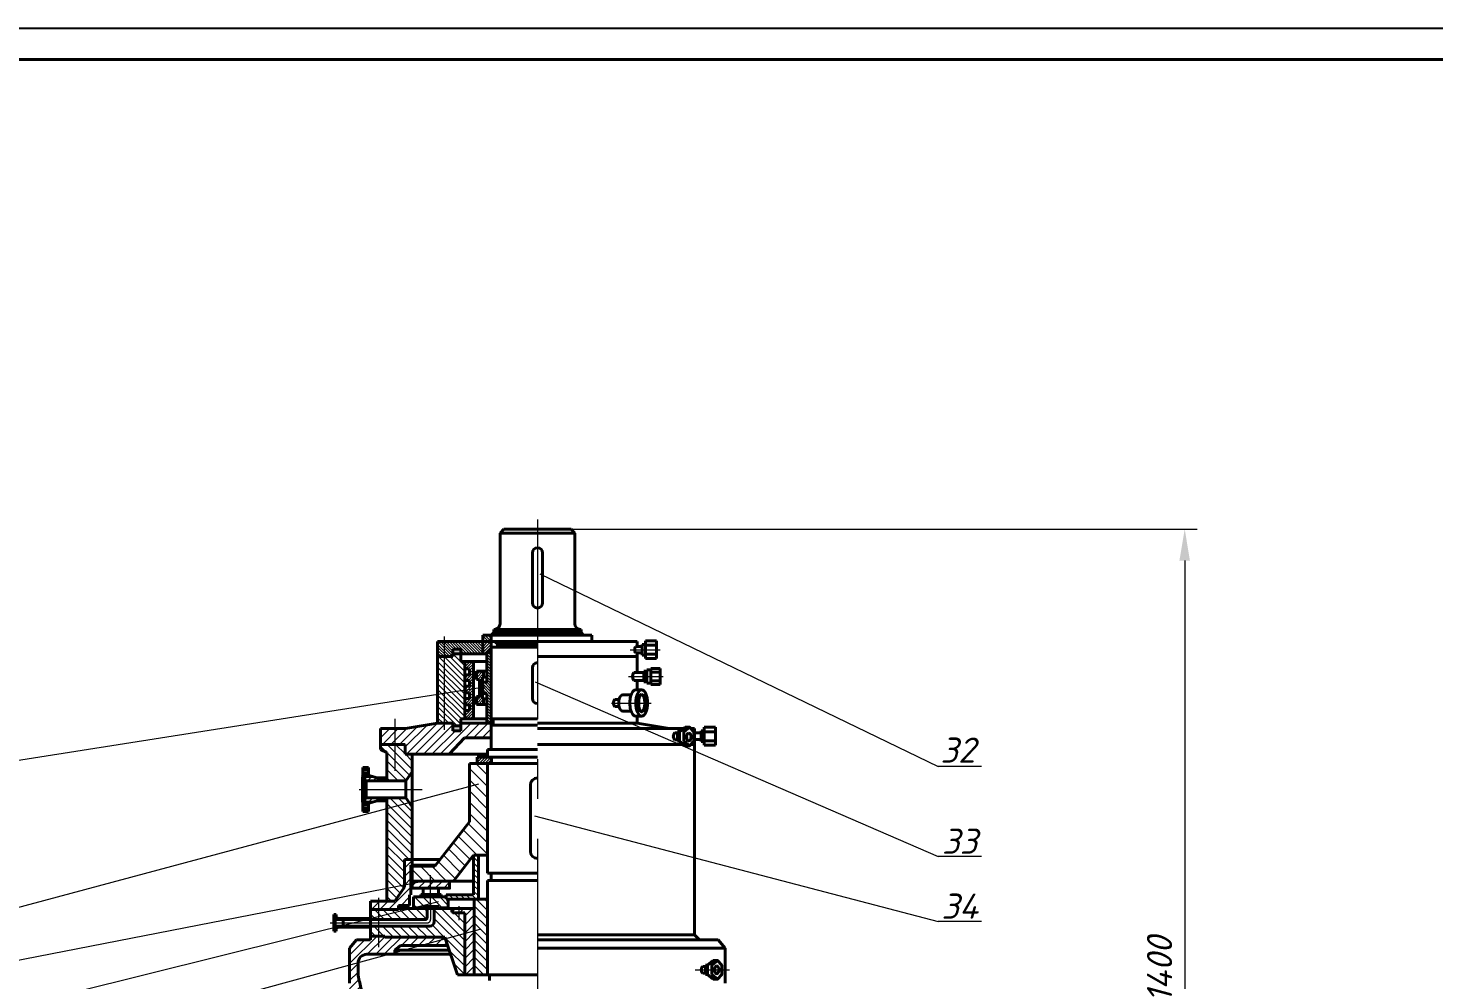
# Model space of a CAD drawing. Header units: millimetres. Extents: x 2879 to 23223, y -3142 to 6314.
# Drawn here: x 22661 to 22884.4, y -2452.8 to -2301.4 of the extents above; entities that cross this region are included whole.
import ezdxf

# ---------------------------------------------------------------- set-up
doc = ezdxf.new("R2010")
doc.units = ezdxf.units.MM
doc.linetypes.add('осевая', pattern=[50.8, 31.75, -6.35, 6.35, -6.35])
doc.layers.get('0').update_dxf_attribs({"lineweight": 40})
for name, color, linetype, lineweight in [('Оси', 7, 'осевая', 20), ('Размеры', 7, 'Continuous', 20), ('Тонкая', 7, 'Continuous', 25), ('штриховка', 7, 'Continuous', 20)]:
    doc.layers.add(name, color=color, linetype=linetype, lineweight=lineweight)
doc.styles.add('ADRF1', font='isocpeur.ttf', dxfattribs={"oblique": 15})
doc.styles.add('Размеры', font='isocpeur.ttf', dxfattribs={"oblique": 15})
doc.dimstyles.new('гост', dxfattribs={"dimtxt": 4, "dimasz": 5, "dimexe": 2, "dimexo": 0, "dimgap": 2, "dimtad": 1, "dimtoh": 1, "dimdec": 1, "dimlfac": 10, "dimtxsty": 'ADRF1', "dimcen": 2.5, "dimadec": 0, "dimazin": 0, "dimtfac": 1, "dimtdec": 1, "dimtmove": 0, "dimatfit": 3, "dimfxl": 1, "dimlwd": 20, "dimlwe": 20, "dimarcsym": 0})
pattern_1 = [(45, (22222.6435, -2965.1923), (-0.6735192, 0.6735192), [])]
pattern_2 = [(135, (22222.6435, -2965.1923), (-0.6735192, -0.6735192), [])]
pattern_3 = [(45, (22325.3025, -2955.0194), (-0.2245064, 0.2245064), [])]
pattern_4 = [(46, (22325.3025, -2955.0194), (-0.22839039, 0.22055403), [])]
pattern_5 = [(135, (22325.3025, -2955.0194), (-0.2245064, -0.2245064), [])]
pattern_6 = [(135, (22325.3025, -2965.1923), (-0.4490128, -0.4490128), [])]
pattern_7 = [(45, (22325.3025, -2965.1923), (-0.6735192, 0.6735192), [])]
pattern_8 = [(135, (22325.3025, -2965.1923), (-0.6735192, -0.6735192), [])]

# ---------------------------------------------------------------- blocks, each defined once
blk = doc.blocks.new('*D23')
at = {"layer": 'Defpoints', "color": 0, "transparency": 16777216}
for p in [(22741.95, -2381.07), (22801.87, -2521.12), (22844.83, -2521.12)]:
    blk.add_point(p, dxfattribs=at)
at = {"layer": 'Размеры', "color": 0, "linetype": 'Continuous', "lineweight": 20, "transparency": 16777216}
for p, q in [((22741.95, -2381.07), (22846.83, -2381.07)), ((22844.83, -2386.07), (22844.83, -2516.12)), ((22801.87, -2521.12), (22846.83, -2521.12))]:
    blk.add_line(p, q, dxfattribs=at)
at = {"layer": 'Размеры', "color": 0, "transparency": 16777216}
for points in [[(22843.99, -2386.07), (22845.66, -2386.07), (22844.83, -2381.07)], [(22843.99, -2516.12), (22845.66, -2516.12), (22844.83, -2521.12)]]:
    blk.add_solid(points, dxfattribs=at)
at = {"layer": 'Размеры', "color": 0, "transparency": 16777216, "insert": (22840.83, -2451.1), "char_height": 4, "attachment_point": 5, "rotation": 90, "style": 'ADRF1'}
blk.add_mtext('1400', dxfattribs=at)

msp = doc.modelspace()

# ---------------------------------------------------------------- hatches: boundary and pattern name
h = msp.add_hatch(color=256)
h.dxf.hatch_style = 1
h.paths.add_polyline_path([(22729.772, -2400.917), (22729.772, -2400.165), (22728.505, -2400.165), (22728.505, -2400.917)])
h.paths.add_polyline_path([(22728.505, -2412.375), (22728.505, -2413.127), (22729.772, -2413.127), (22729.772, -2412.375)])
at = {"layer": 'штриховка'}
h = msp.add_hatch(dxfattribs=at)
h.set_pattern_fill('ANSI31', color=256, scale=0.1, angle=90)
h.set_pattern_definition(pattern_5)
h.paths.add_polyline_path([(22728.505, -2401.346), (22728.505, -2400.165), (22729.772, -2400.165), (22729.772, -2400.917), (22733.274, -2400.917), (22733.274, -2398.965), (22726.087, -2398.965), (22726.087, -2401.346)])
h = msp.add_hatch(dxfattribs=at)
h.set_pattern_fill('ANSI31', color=256, scale=0.1, angle=90)
h.set_pattern_definition(pattern_5)
h.paths.add_polyline_path([(22734.602, -2397.939), (22733.274, -2397.939), (22733.274, -2398.965), (22734.602, -2398.965)])
h = msp.add_hatch(dxfattribs=at)
h.set_pattern_fill('ANSI31', color=256, scale=0.1)
h.set_pattern_definition(pattern_3)
h.paths.add_polyline_path([(22734.602, -2398.965), (22733.274, -2398.965), (22733.274, -2400.917), (22733.924, -2400.917), (22733.924, -2400.691), (22734.602, -2400.159), (22734.602, -2399.863)])
h = msp.add_hatch(dxfattribs=at)
h.set_pattern_fill('ANSI31', color=256, scale=0.2, angle=90)
h.set_pattern_definition([(135, (22325.3025, -2955.0194), (-0.4490128, -0.4490128), [])])
h.paths.add_polyline_path([(22726.087, -2411.946), (22728.505, -2411.946), (22728.505, -2412.375), (22729.772, -2412.375), (22729.772, -2411.946), (22729.772, -2411.263), (22730.387, -2411.263), (22730.387, -2402.099), (22729.772, -2402.099), (22729.772, -2401.346), (22729.772, -2400.917), (22728.505, -2400.917), (22728.505, -2401.346), (22726.087, -2401.346)])
h = msp.add_hatch(dxfattribs=at)
h.set_pattern_fill('ANSI31', color=256, scale=0.1, angle=90)
h.set_pattern_definition(pattern_5)
h.paths.add_polyline_path([(22734.602, -2400.691), (22733.924, -2400.691), (22733.924, -2405.427), (22733.195, -2405.427), (22733.195, -2406.318), (22733.195, -2407.21), (22733.924, -2407.21), (22733.924, -2411.946), (22734.602, -2411.946), (22734.6, -2411.263), (22734.602, -2411.263)])
h = msp.add_hatch(dxfattribs=at)
h.set_pattern_fill('ANSI31', color=256, scale=0.1, angle=1)
h.set_pattern_definition(pattern_4)
h.paths.add_polyline_path([(22731.147, -2403.313), (22731.147, -2404.238), (22730.387, -2404.238), (22730.387, -2405.137), (22731.147, -2405.137), (22731.147, -2406.061), (22730.387, -2406.061), (22730.387, -2407.082), (22731.147, -2407.082), (22731.147, -2408.006), (22730.387, -2408.006), (22730.387, -2408.991), (22731.147, -2408.991), (22731.147, -2409.915), (22730.387, -2409.915), (22730.387, -2411.263), (22731.771, -2411.263), (22731.771, -2402.099), (22730.387, -2402.099), (22730.387, -2403.313)])
h = msp.add_hatch(dxfattribs=at)
h.set_pattern_fill('ANSI31', color=256, scale=0.1, angle=1)
h.set_pattern_definition(pattern_4)
h.paths.add_polyline_path([(22733.195, -2404.604), (22733.381, -2404.604), (22733.381, -2403.682), (22732.243, -2403.682), (22732.243, -2404.968), (22732.725, -2404.968), (22732.725, -2406.318), (22732.725, -2407.669), (22732.243, -2407.669), (22732.243, -2408.955), (22733.381, -2408.955), (22733.381, -2408.033), (22733.195, -2408.033), (22733.195, -2407.21), (22733.195, -2406.318)])
h = msp.add_hatch(dxfattribs=at)
h.set_pattern_fill('ANSI31', color=256, scale=0.3)
h.set_pattern_definition(pattern_1)
h.paths.add_polyline_path([(22730.355, -2414.27), (22734.602, -2414.27), (22734.602, -2411.946), (22729.772, -2411.946), (22729.772, -2413.127), (22728.505, -2413.127), (22728.505, -2411.946), (22726.087, -2411.946), (22720.982, -2412.796), (22719.353, -2412.796), (22719.353, -2415.296), (22720.931, -2415.296), (22720.931, -2415.972), (22720.931, -2416.871), (22727.918, -2416.871)])
h.paths.add_polyline_path([(22719.353, -2412.796), (22718.921, -2412.796), (22716.987, -2413.656), (22716.987, -2415.296), (22718.801, -2415.296), (22719.353, -2415.296)])
h.paths.add_polyline_path([(22718.921, -2412.796), (22716.987, -2412.796), (22716.987, -2413.656)], flags=17)
h = msp.add_hatch(dxfattribs=at)
h.set_pattern_fill('ANSI31', color=256, scale=0.3, angle=90)
h.set_pattern_definition(pattern_2)
h.paths.add_polyline_path([(22722.048, -2425.242), (22718.004, -2426.621), (22718.004, -2438.456), (22720.806, -2437.791), (22720.806, -2433.603), (22722.048, -2433.603)])
h.paths.add_polyline_path([(22720.806, -2437.985), (22720.806, -2437.791), (22718.004, -2438.456), (22718.004, -2440.242), (22719.269, -2440.242)])
h.paths.add_polyline_path([(22721.008, -2423.815), (22718.004, -2423.815), (22718.004, -2423.815), (22718.004, -2424.304), (22718.004, -2426.621), (22722.048, -2425.242), (22722.048, -2425.237)])
h.paths.add_polyline_path([(22722.048, -2419.673), (22722.048, -2416.871), (22720.931, -2416.871), (22720.931, -2415.972), (22720.931, -2415.296), (22718.801, -2415.296), (22716.987, -2415.296), (22716.987, -2416.117), (22718.004, -2416.588), (22718.004, -2420.614), (22718.004, -2421.102), (22721.003, -2421.102)])
h = msp.add_hatch(dxfattribs=at)
h.set_pattern_fill('ANSI31', color=256, scale=0.1)
h.set_pattern_definition(pattern_3)
h.paths.add_polyline_path([(22734.004, -2418.331), (22734.632, -2418.331), (22734.632, -2417.331), (22732.352, -2417.331), (22732.352, -2418.331)])
h = msp.add_hatch(dxfattribs=at)
h.set_pattern_fill('ANSI31', color=256, scale=0.2)
h.set_pattern_definition([(45, (22325.3025, -2965.1923), (-0.4490128, 0.4490128), [])])
h.paths.add_polyline_path([(22718.004, -2420.858), (22717.851, -2420.614), (22717.81, -2420.614), (22716.45, -2420.614), (22715.726, -2420.419), (22714.12, -2420.419), (22714.12, -2420.672), (22714.43, -2420.672), (22714.43, -2420.905), (22714.702, -2420.905), (22714.702, -2421.099), (22718.004, -2421.102)])
h.paths.add_polyline_path([(22718.004, -2424.15), (22718.004, -2423.815), (22714.702, -2423.818), (22714.702, -2424.013), (22714.43, -2424.013), (22714.43, -2424.246), (22714.12, -2424.246), (22714.12, -2424.498), (22715.726, -2424.498), (22716.45, -2424.304), (22717.873, -2424.304)])
h.paths.add_polyline_path([(22715.071, -2424.595), (22714.217, -2424.595), (22714.217, -2424.926), (22715.071, -2424.926)])
h.paths.add_polyline_path([(22715.071, -2425.625), (22714.217, -2425.625), (22714.217, -2425.955), (22715.071, -2425.955)])
h.paths.add_polyline_path([(22715.726, -2424.498), (22714.12, -2424.498), (22714.217, -2424.595), (22715.363, -2424.595)])
h.paths.add_polyline_path([(22715.363, -2420.322), (22714.217, -2420.322), (22714.12, -2420.419), (22715.726, -2420.419)])
h.paths.add_polyline_path([(22715.071, -2419.992), (22714.217, -2419.992), (22714.217, -2420.286), (22714.253, -2420.322), (22715.071, -2420.322)])
h.paths.add_polyline_path([(22715.071, -2418.963), (22714.217, -2418.963), (22714.217, -2419.254), (22714.256, -2419.293), (22715.071, -2419.293)])
h = msp.add_hatch(dxfattribs=at)
h.set_pattern_fill('ANSI31', color=256, scale=0.4, angle=90)
h.set_pattern_definition([(135, (22325.3025, -2965.1923), (-0.8980256, -0.8980256), [])])
h.paths.add_polyline_path([(22731.788, -2432.914), (22732.834, -2432.914), (22734.004, -2432.914), (22734.004, -2418.331), (22731.138, -2418.331), (22731.138, -2427.046), (22730.728, -2427.046), (22730.728, -2427.621), (22731.138, -2427.621), (22725.653, -2434.677), (22722.048, -2434.677), (22722.048, -2437.028), (22728.59, -2437.028)])
h = msp.add_hatch(dxfattribs=at)
h.set_pattern_fill('ANSI31', color=256, scale=0.2, angle=90)
h.set_pattern_definition(pattern_6)
h.paths.add_polyline_path([(22731.788, -2439.241), (22727.438, -2439.241), (22727.438, -2439.932), (22732.558, -2439.932), (22732.558, -2432.914), (22731.788, -2432.914), (22731.788, -2434.863)])
h = msp.add_hatch(dxfattribs=at)
h.set_pattern_fill('ANSI31', color=256, scale=0.3)
h.set_pattern_definition(pattern_7)
h.paths.add_polyline_path([(22721.636, -2439.233), (22721.84, -2439.233), (22721.84, -2434.531), (22722.048, -2434.531), (22722.048, -2433.603), (22720.806, -2433.603), (22720.806, -2437.985), (22719.269, -2440.242), (22716.708, -2440.242), (22716.708, -2441.566), (22717.318, -2441.566), (22719.871, -2441.566), (22719.871, -2440.898), (22721.636, -2440.898)])
h.paths.add_polyline_path([(22716.708, -2440.242), (22715.433, -2440.242), (22715.433, -2441.566), (22716.708, -2441.566)])
h = msp.add_hatch(dxfattribs=at)
h.set_pattern_fill('ANSI31', color=256, scale=0.3)
h.set_pattern_definition(pattern_7)
h.paths.add_polyline_path([(22727.987, -2438.167), (22727.987, -2437.028), (22722.048, -2437.028), (22722.048, -2438.167)])
h = msp.add_hatch(dxfattribs=at)
h.set_pattern_fill('ANSI31', color=256, scale=0.3, angle=90)
h.set_pattern_definition(pattern_8)
h.paths.add_polyline_path([(22727.778, -2439.932), (22727.438, -2439.932), (22727.438, -2439.559), (22726.625, -2439.559), (22726.238, -2439.559), (22725.018, -2439.559), (22723.797, -2439.559), (22723.41, -2439.559), (22722.257, -2439.559), (22722.257, -2441.271), (22723.761, -2441.271), (22723.761, -2441.088), (22725.018, -2441.088), (22726.274, -2441.088), (22726.274, -2441.271), (22727.778, -2441.271)])
h = msp.add_hatch(dxfattribs=at)
h.set_pattern_fill('ANSI31', color=256, scale=0.3, angle=90)
h.set_pattern_definition(pattern_8)
h.paths.add_polyline_path([(22734.004, -2439.932), (22732.558, -2439.932), (22731.899, -2439.932), (22731.899, -2451.932), (22734.004, -2451.932)])
h = msp.add_hatch(dxfattribs=at)
h.set_pattern_fill('ANSI31', color=256, scale=0.3, angle=90)
h.set_pattern_definition(pattern_2)
edge = h.paths.add_edge_path()
edge.add_line((22730.381, -2442.114), (22728.486, -2442.114))
edge.add_line((22728.486, -2442.114), (22728.486, -2441.956))
edge.add_line((22728.486, -2441.956), (22728.319, -2441.956))
edge.add_line((22728.319, -2441.956), (22728.319, -2441.402))
edge.add_line((22728.319, -2441.402), (22727.987, -2441.402))
edge.add_line((22727.987, -2441.402), (22725.521, -2441.402))
edge.add_line((22725.521, -2441.402), (22725.521, -2443.489))
edge.add_arc((22724.821, -2443.489), 0.7, -90, 0, ccw=False)
edge.add_line((22724.821, -2444.189), (22716.708, -2444.189))
edge.add_line((22716.708, -2444.189), (22716.708, -2445.778))
edge.add_line((22716.708, -2445.778), (22717.7, -2445.778))
edge.add_line((22717.7, -2445.778), (22717.7, -2445.947))
edge.add_line((22717.7, -2445.947), (22727.206, -2445.947))
edge.add_line((22727.206, -2445.947), (22727.315, -2446.271))
edge.add_line((22727.315, -2446.271), (22730.381, -2445.404))
edge.add_line((22730.381, -2445.404), (22730.381, -2442.114))
h.paths.add_polyline_path([(22730.381, -2445.404), (22727.315, -2446.271), (22729.222, -2451.932), (22730.381, -2451.932)])
h.paths.add_polyline_path([(22716.708, -2444.189), (22715.433, -2444.189), (22715.433, -2445.778), (22716.708, -2445.778)])
h.paths.add_polyline_path([(22716.708, -2441.566), (22715.433, -2441.566), (22715.433, -2443.012), (22716.708, -2442.695)])
edge = h.paths.add_edge_path(flags=17)
edge.add_line((22724.4, -2441.402), (22721.91, -2441.402))
edge.add_line((22721.91, -2441.402), (22716.708, -2442.695))
edge.add_line((22716.708, -2442.695), (22716.708, -2443.157))
edge.add_line((22716.708, -2443.157), (22724.1, -2443.157))
edge.add_arc((22724.1, -2442.857), 0.3, 270, 360)
edge.add_line((22724.4, -2442.857), (22724.4, -2441.402))
h.paths.add_polyline_path([(22721.91, -2441.402), (22719.871, -2441.402), (22719.871, -2441.566), (22717.318, -2441.566), (22716.708, -2441.566), (22716.708, -2442.695)], flags=16)
h.paths.add_polyline_path([(22716.708, -2442.695), (22715.433, -2443.012), (22715.433, -2443.157), (22716.708, -2443.157)])
h = msp.add_hatch(dxfattribs=at)
h.set_pattern_fill('ANSI31', color=256, scale=0.3)
h.set_pattern_definition(pattern_1)
h.paths.add_polyline_path([(22731.899, -2441.402), (22728.319, -2441.402), (22728.319, -2441.956), (22728.486, -2441.956), (22728.486, -2442.114), (22730.381, -2442.114), (22730.381, -2445.404), (22731.899, -2444.975)])
h.paths.add_polyline_path([(22731.899, -2444.975), (22730.381, -2445.404), (22730.381, -2451.932), (22731.009, -2451.932), (22731.899, -2451.932)])
h = msp.add_hatch(dxfattribs=at)
h.set_pattern_fill('ANSI31', color=256, scale=0.1)
h.set_pattern_definition([(45, (22325.3025, -2965.1923), (-0.2245064, 0.2245064), [])])
h.paths.add_polyline_path([(22710.179, -2442.898), (22709.569, -2442.898), (22709.569, -2442.994), (22709.687, -2442.994), (22709.687, -2443.083), (22709.791, -2443.083), (22709.791, -2443.157), (22711.013, -2443.157), (22710.971, -2442.972), (22710.455, -2442.972)])
h.paths.add_polyline_path([(22709.931, -2442.736), (22709.606, -2442.736), (22709.606, -2442.848), (22709.62, -2442.861), (22709.931, -2442.861)])
h.paths.add_polyline_path([(22709.931, -2442.345), (22709.606, -2442.345), (22709.606, -2442.455), (22709.621, -2442.47), (22709.931, -2442.47)])
h.paths.add_polyline_path([(22710.042, -2442.861), (22709.606, -2442.861), (22709.569, -2442.898), (22710.179, -2442.898)])
h.paths.add_polyline_path([(22711.007, -2444.189), (22709.791, -2444.19), (22709.791, -2444.264), (22709.687, -2444.264), (22709.687, -2444.352), (22709.569, -2444.352), (22709.569, -2444.448), (22710.179, -2444.448), (22710.455, -2444.374), (22710.971, -2444.374)])
h.paths.add_polyline_path([(22710.179, -2444.448), (22709.569, -2444.448), (22709.606, -2444.485), (22710.042, -2444.485)])
h.paths.add_polyline_path([(22709.931, -2444.485), (22709.606, -2444.485), (22709.606, -2444.611), (22709.931, -2444.611)])
h.paths.add_polyline_path([(22709.931, -2444.876), (22709.606, -2444.876), (22709.606, -2445.002), (22709.931, -2445.002)])
h = msp.add_hatch(color=256, dxfattribs=at)
h.dxf.hatch_style = 1
h.paths.add_polyline_path([(22711.045, -2442.972), (22710.971, -2442.972), (22711.013, -2443.157), (22711.045, -2443.157)])
h.paths.add_polyline_path([(22711.045, -2444.189), (22711.007, -2444.189), (22710.971, -2444.374), (22711.045, -2444.374)])
h.paths.add_polyline_path([(22715.433, -2442.867), (22715.362, -2442.972), (22715.433, -2443.06)])
h.paths.add_polyline_path([(22715.433, -2444.304), (22715.385, -2444.374), (22715.433, -2444.453)])
h = msp.add_hatch(dxfattribs=at)
h.set_pattern_fill('ANSI31', color=256, scale=0.2, angle=90)
h.set_pattern_definition(pattern_6)
h.paths.add_polyline_path([(22715.433, -2443.06), (22715.362, -2442.972), (22711.045, -2442.972), (22711.045, -2443.083), (22711.045, -2443.157), (22715.433, -2443.157)])
h.paths.add_polyline_path([(22715.433, -2444.189), (22711.045, -2444.189), (22711.045, -2444.374), (22715.385, -2444.374), (22715.433, -2444.304)])
h = msp.add_hatch(dxfattribs=at)
h.set_pattern_fill('ANSI31', color=256, scale=0.3)
h.set_pattern_definition(pattern_1)
h.paths.add_polyline_path([(22727.315, -2446.271), (22727.206, -2445.947), (22717.7, -2445.947), (22717.7, -2445.778), (22715.433, -2445.778), (22715.433, -2446.369), (22713.212, -2446.369), (22712.087, -2447.725), (22712.087, -2450.578), (22713.427, -2450.199), (22713.427, -2450.083, -0.4142136), (22714.827, -2448.683), (22717.935, -2448.683), (22718.787, -2448.683), (22719.301, -2448.538), (22719.301, -2448.014), (22720.189, -2447.28), (22723.747, -2447.28)])
h.paths.add_polyline_path([(22727.315, -2446.271), (22723.747, -2447.28), (22727.655, -2447.28)])
edge = h.paths.add_edge_path()
edge.add_spline(control_points=[(22713.962, -2454.313), (22713.784, -2453.556), (22713.427, -2452.819), (22713.427, -2452.041)], knot_values=[0, 0, 0, 0, 23.3382929, 23.3382929, 23.3382929, 23.3382929], degree=3, periodic=0)
edge.add_line((22713.427, -2452.041), (22713.427, -2450.199))
edge.add_line((22713.427, -2450.199), (22712.087, -2450.578))
edge.add_line((22712.087, -2450.578), (22712.087, -2453.269))
edge.add_line((22712.087, -2453.269), (22712.087, -2455.429))
edge.add_line((22712.087, -2455.429), (22713.067, -2455.429))
edge.add_line((22713.067, -2455.429), (22713.067, -2456.574))
edge.add_line((22713.067, -2456.574), (22712.087, -2456.574))
edge.add_line((22712.087, -2456.574), (22712.087, -2457.661))
edge.add_line((22712.087, -2457.661), (22713.067, -2457.661))
edge.add_line((22713.067, -2457.661), (22713.067, -2458.806))
edge.add_line((22713.067, -2458.806), (22712.087, -2458.806))
edge.add_line((22712.087, -2458.806), (22712.087, -2459.842))
edge.add_line((22712.087, -2459.842), (22713.067, -2459.842))
edge.add_line((22713.067, -2459.842), (22713.067, -2460.987))
edge.add_line((22713.067, -2460.987), (22712.087, -2460.987))
edge.add_line((22712.087, -2460.987), (22712.087, -2462.172))
edge.add_line((22712.087, -2462.172), (22713.067, -2462.172))
edge.add_line((22713.067, -2462.172), (22713.067, -2463.317))
edge.add_line((22713.067, -2463.317), (22712.087, -2463.317))
edge.add_line((22712.087, -2463.317), (22712.087, -2464.597))
edge.add_line((22712.087, -2464.597), (22713.067, -2464.597))
edge.add_line((22713.067, -2464.597), (22713.067, -2465.742))
edge.add_line((22713.067, -2465.742), (22712.087, -2466.018))
edge.add_line((22712.087, -2466.018), (22712.087, -2466.982))
edge.add_line((22712.087, -2466.982), (22713.067, -2466.982))
edge.add_line((22713.067, -2466.982), (22713.067, -2468.127))
edge.add_line((22713.067, -2468.127), (22712.087, -2468.127))
edge.add_line((22712.087, -2468.127), (22712.087, -2469.128))
edge.add_line((22712.087, -2469.128), (22713.067, -2469.128))
edge.add_line((22713.067, -2469.128), (22713.067, -2470.274))
edge.add_line((22713.067, -2470.274), (22712.087, -2470.274))
edge.add_line((22712.087, -2470.274), (22712.087, -2471.394))
edge.add_line((22712.087, -2471.394), (22713.067, -2471.394))
edge.add_line((22713.067, -2471.394), (22713.067, -2472.539))
edge.add_line((22713.067, -2472.539), (22712.087, -2472.539))
edge.add_line((22712.087, -2472.539), (22712.087, -2473.485))
edge.add_line((22712.087, -2473.485), (22713.067, -2473.485))
edge.add_line((22713.067, -2473.485), (22713.067, -2474.63))
edge.add_line((22713.067, -2474.63), (22712.087, -2474.63))
edge.add_line((22712.087, -2474.63), (22712.087, -2475.27))
edge.add_line((22712.087, -2475.27), (22713.962, -2474.867))
edge.add_line((22713.962, -2474.867), (22713.962, -2454.313))
h.paths.add_polyline_path([(22713.067, -2465.742), (22712.087, -2465.742), (22712.087, -2466.018)], flags=17)
h.paths.add_polyline_path([(22709.457, -2476.169), (22707.9, -2476.169), (22707.543, -2476.246), (22707.543, -2481.59), (22709.457, -2481.59)])
h.paths.add_polyline_path([(22713.853, -2477.807), (22713.962, -2477.807), (22713.962, -2474.867), (22712.087, -2475.27), (22712.087, -2475.769, -0.4142136), (22711.687, -2476.169), (22711.371, -2476.169), (22709.457, -2476.169), (22709.457, -2481.59), (22711.576, -2481.59), (22711.576, -2482.388), (22713.252, -2482.388), (22713.252, -2481.59), (22713.453, -2481.59), (22713.453, -2478.207, -0.4142136)])

# ---------------------------------------------------------------- linework, layer by layer
for p, q in [((23135.34, -2306.406), (22566.34, -2306.406)), ((22735.997, -2381.696), (22736.605, -2381.072)), ((22735.997, -2396.119), (22735.997, -2381.696)), ((22735.997, -2381.696), (22741.947, -2381.696)), ((22736.605, -2381.072), (22741.947, -2381.072)), ((22747.289, -2381.072), (22741.947, -2381.072)), ((22747.896, -2381.696), (22741.947, -2381.696)), ((22747.896, -2381.696), (22747.289, -2381.072)), ((22747.896, -2396.119), (22747.896, -2381.696)), ((22741.145, -2390.358), (22741.145, -2384.85)), ((22742.749, -2390.358), (22742.749, -2384.85)), ((22741.145, -2387.311), (22741.145, -2387.311)), ((22742.749, -2387.311), (22742.749, -2387.311)), ((22741.145, -2390.358), (22741.145, -2392.819)), ((22742.749, -2390.358), (22742.749, -2392.819)), ((22735.008, -2397.531), (22735.008, -2397.019)), ((22735.008, -2397.019), (22741.947, -2397.019)), ((22748.885, -2397.019), (22741.947, -2397.019)), ((22748.885, -2397.531), (22748.885, -2397.019)), ((22726.087, -2401.346), (22726.087, -2398.965)), ((22734.602, -2398.965), (22726.087, -2398.965)), ((22733.274, -2400.917), (22733.274, -2397.939)), ((22733.274, -2397.939), (22734.602, -2397.939)), ((22734.602, -2397.939), (22735.008, -2397.531)), ((22734.602, -2397.939), (22741.947, -2397.939)), ((22734.602, -2398.965), (22734.602, -2397.939)), ((22734.602, -2399.863), (22734.602, -2398.965)), ((22734.602, -2398.965), (22741.947, -2398.965)), ((22735.008, -2397.531), (22741.947, -2397.531)), ((22735.072, -2398.965), (22735.6, -2399.377)), ((22735.6, -2399.377), (22735.6, -2399.863)), ((22735.6, -2399.377), (22741.947, -2399.377)), ((22748.885, -2397.531), (22741.947, -2397.531)), ((22749.292, -2397.939), (22741.947, -2397.939)), ((22750.619, -2398.965), (22741.947, -2398.965)), ((22749.292, -2397.939), (22748.885, -2397.531)), ((22750.619, -2397.939), (22749.292, -2397.939)), ((22750.619, -2397.939), (22750.619, -2398.965)), ((22750.619, -2398.965), (22757.806, -2398.965)), ((22757.546, -2399.74), (22758.61, -2399.74)), ((22757.806, -2399.74), (22757.806, -2398.965)), ((22758.61, -2400.253), (22758.61, -2399.397)), ((22758.61, -2399.397), (22759.097, -2399.397)), ((22758.61, -2399.74), (22758.61, -2400.253)), ((22759.097, -2400.253), (22759.097, -2398.839)), ((22759.097, -2398.839), (22760.898, -2398.839)), ((22759.097, -2399.397), (22759.097, -2400.253)), ((22759.097, -2399.546), (22760.898, -2399.546)), ((22760.898, -2398.839), (22760.898, -2400.253)), ((22726.087, -2401.346), (22728.505, -2401.346)), ((22726.087, -2411.946), (22726.087, -2401.346)), ((22728.505, -2401.346), (22728.505, -2400.165)), ((22728.505, -2400.165), (22729.772, -2400.165)), ((22728.505, -2400.917), (22729.772, -2400.917)), ((22729.772, -2400.165), (22729.772, -2401.346)), ((22729.772, -2400.917), (22733.924, -2400.917)), ((22729.772, -2401.346), (22729.772, -2402.099)), ((22733.924, -2400.691), (22734.602, -2400.159)), ((22733.924, -2405.427), (22733.924, -2400.691)), ((22733.924, -2400.691), (22734.602, -2400.691)), ((22734.602, -2399.863), (22741.947, -2399.863)), ((22734.602, -2411.263), (22734.602, -2399.863)), ((22757.806, -2401.346), (22741.947, -2401.346)), ((22757.546, -2400.767), (22758.61, -2400.767)), ((22757.806, -2401.346), (22757.806, -2400.767)), ((22757.806, -2403.874), (22757.806, -2401.346)), ((22758.61, -2400.767), (22758.61, -2400.253)), ((22758.61, -2400.253), (22758.61, -2401.11)), ((22758.61, -2401.11), (22759.097, -2401.11)), ((22759.097, -2401.11), (22759.097, -2400.253)), ((22759.097, -2400.253), (22759.097, -2401.667)), ((22759.097, -2400.96), (22760.898, -2400.96)), ((22759.097, -2401.667), (22760.898, -2401.667)), ((22760.898, -2401.667), (22760.898, -2400.253)), ((22729.772, -2402.099), (22730.387, -2402.099)), ((22730.387, -2402.099), (22730.387, -2411.263)), ((22730.387, -2402.099), (22733.924, -2402.099)), ((22731.147, -2403.313), (22730.387, -2403.313)), ((22731.147, -2404.238), (22731.147, -2403.313)), ((22731.771, -2402.099), (22731.771, -2411.263)), ((22733.381, -2403.682), (22732.243, -2403.682)), ((22732.243, -2403.682), (22732.243, -2404.968)), ((22733.381, -2404.604), (22733.381, -2403.682)), ((22733.381, -2403.682), (22733.924, -2403.682)), ((22741.145, -2405.563), (22741.145, -2403.102)), ((22757.255, -2403.874), (22758.871, -2403.874)), ((22758.871, -2404.516), (22758.871, -2403.659)), ((22758.871, -2403.659), (22759.357, -2403.659)), ((22758.871, -2404.002), (22758.871, -2404.516)), ((22759.357, -2403.474), (22759.979, -2403.474)), ((22759.357, -2403.659), (22759.357, -2403.474)), ((22759.357, -2403.659), (22759.357, -2405.373)), ((22759.979, -2403.252), (22761.469, -2403.252)), ((22759.979, -2403.474), (22759.979, -2403.252)), ((22759.979, -2405.557), (22759.979, -2403.474)), ((22759.979, -2403.824), (22761.469, -2403.824)), ((22761.469, -2405.78), (22761.469, -2403.252)), ((22730.387, -2404.238), (22731.147, -2404.238)), ((22731.147, -2405.137), (22730.387, -2405.137)), ((22730.387, -2406.061), (22731.147, -2406.061)), ((22731.147, -2406.061), (22731.147, -2405.137)), ((22732.243, -2404.968), (22732.725, -2404.968)), ((22732.725, -2404.968), (22732.725, -2406.318)), ((22732.725, -2407.669), (22732.725, -2406.318)), ((22733.195, -2406.318), (22733.195, -2404.604)), ((22733.195, -2404.604), (22733.924, -2404.604)), ((22733.195, -2406.318), (22733.195, -2405.427)), ((22733.195, -2405.427), (22733.924, -2405.427)), ((22733.195, -2406.318), (22733.195, -2407.21)), ((22733.195, -2406.318), (22733.195, -2407.21)), ((22741.145, -2405.563), (22741.145, -2405.563)), ((22741.145, -2405.563), (22741.145, -2408.024)), ((22757.255, -2405.158), (22758.871, -2405.158)), ((22757.806, -2406.635), (22757.806, -2405.158)), ((22758.871, -2404.516), (22758.871, -2405.373)), ((22758.871, -2405.373), (22759.357, -2405.373)), ((22759.357, -2405.373), (22759.357, -2405.557)), ((22759.357, -2405.557), (22759.979, -2405.557)), ((22759.979, -2405.207), (22761.469, -2405.207)), ((22759.979, -2405.557), (22759.979, -2405.78)), ((22759.979, -2405.78), (22761.469, -2405.78)), ((22731.147, -2407.082), (22730.387, -2407.082)), ((22730.387, -2408.006), (22731.147, -2408.006)), ((22731.147, -2408.006), (22731.147, -2407.082)), ((22732.243, -2407.669), (22732.725, -2407.669)), ((22732.243, -2408.955), (22732.243, -2407.669)), ((22733.195, -2407.21), (22733.924, -2407.21)), ((22733.195, -2408.033), (22733.195, -2407.21)), ((22733.195, -2408.033), (22733.924, -2408.033)), ((22733.381, -2408.033), (22733.381, -2408.955)), ((22733.924, -2411.946), (22733.924, -2407.21)), ((22754.923, -2408.172), (22754.262, -2408.172)), ((22756.844, -2407.417), (22755.533, -2407.417)), ((22757.579, -2406.635), (22758.521, -2406.635)), ((22731.147, -2408.991), (22730.387, -2408.991)), ((22730.387, -2409.915), (22731.147, -2409.915)), ((22731.147, -2409.915), (22731.147, -2408.991)), ((22733.381, -2408.955), (22732.243, -2408.955)), ((22733.381, -2408.955), (22733.924, -2408.955)), ((22754.923, -2409.277), (22754.262, -2409.277)), ((22755.533, -2410.031), (22756.844, -2410.031)), ((22758.521, -2410.813), (22757.579, -2410.813)), ((22757.806, -2411.946), (22757.806, -2410.813)), ((22716.987, -2412.796), (22720.982, -2412.796)), ((22716.987, -2415.296), (22716.987, -2412.796)), ((22726.087, -2411.946), (22720.982, -2412.796)), ((22726.087, -2411.946), (22728.505, -2411.946)), ((22728.505, -2411.946), (22728.505, -2413.127)), ((22728.505, -2412.375), (22729.772, -2412.375)), ((22728.505, -2413.127), (22729.772, -2413.127)), ((22729.772, -2411.263), (22730.387, -2411.263)), ((22729.772, -2411.946), (22729.772, -2411.263)), ((22729.772, -2413.127), (22729.772, -2411.946)), ((22729.772, -2411.946), (22734.602, -2411.946)), ((22730.387, -2411.263), (22733.924, -2411.263)), ((22734.602, -2411.946), (22734.6, -2411.263)), ((22741.947, -2411.263), (22734.602, -2411.263)), ((22734.602, -2416.094), (22734.602, -2411.946)), ((22734.602, -2412.254), (22741.947, -2412.254)), ((22734.913, -2412.254), (22734.913, -2411.263)), ((22757.806, -2411.946), (22741.947, -2411.946)), ((22762.911, -2412.796), (22741.947, -2412.796)), ((22757.806, -2411.946), (22762.911, -2412.796)), ((22765.122, -2412.796), (22762.911, -2412.796)), ((22765.425, -2412.54), (22766.1, -2412.54)), ((22766.906, -2412.796), (22766.342, -2412.796)), ((22766.906, -2415.296), (22766.906, -2412.796)), ((22767.971, -2414.005), (22767.971, -2413.149)), ((22767.971, -2413.149), (22768.457, -2413.149)), ((22768.457, -2414.005), (22768.457, -2412.591)), ((22768.457, -2412.591), (22770.259, -2412.591)), ((22768.457, -2413.149), (22768.457, -2414.005)), ((22770.259, -2412.591), (22770.259, -2414.005)), ((22716.987, -2415.296), (22718.801, -2415.296)), ((22716.987, -2416.117), (22716.987, -2415.296)), ((22718.801, -2415.296), (22720.931, -2415.296)), ((22720.931, -2415.296), (22720.931, -2415.972)), ((22730.355, -2414.27), (22727.918, -2416.871)), ((22734.602, -2414.27), (22730.355, -2414.27)), ((22765.145, -2415.296), (22741.947, -2415.296)), ((22764.198, -2413.471), (22763.775, -2413.471)), ((22764.198, -2414.576), (22763.775, -2414.576)), ((22764.198, -2413.262), (22764.198, -2414.785)), ((22764.57, -2413.262), (22764.198, -2413.262)), ((22764.198, -2414.785), (22764.539, -2414.785)), ((22766.906, -2415.296), (22766.323, -2415.296)), ((22766.906, -2413.492), (22767.971, -2413.492)), ((22766.906, -2414.519), (22767.971, -2414.519)), ((22766.906, -2415.296), (22766.906, -2445.592)), ((22767.971, -2413.492), (22767.971, -2414.005)), ((22767.971, -2414.005), (22767.971, -2414.862)), ((22767.971, -2414.519), (22767.971, -2414.005)), ((22767.971, -2414.862), (22768.457, -2414.862)), ((22768.457, -2413.298), (22770.259, -2413.298)), ((22768.457, -2414.862), (22768.457, -2414.005)), ((22768.457, -2414.005), (22768.457, -2415.419)), ((22768.457, -2414.712), (22770.259, -2414.712)), ((22770.259, -2415.419), (22770.259, -2414.005)), ((22718.004, -2416.588), (22716.987, -2416.117)), ((22718.004, -2420.614), (22718.004, -2416.588)), ((22720.931, -2415.972), (22720.931, -2416.871)), ((22720.931, -2416.871), (22734.004, -2416.871)), ((22722.048, -2433.603), (22722.048, -2416.871)), ((22732.352, -2417.331), (22734.632, -2417.331)), ((22732.352, -2418.331), (22732.352, -2417.331)), ((22734.004, -2417.331), (22734.004, -2416.094)), ((22734.004, -2416.094), (22741.947, -2416.094)), ((22734.632, -2418.331), (22734.632, -2417.331)), ((22734.632, -2417.331), (22741.947, -2417.331)), ((22766.1, -2415.533), (22765.425, -2415.533)), ((22768.457, -2415.419), (22770.259, -2415.419)), ((22714.217, -2420.322), (22714.217, -2418.963)), ((22714.217, -2418.963), (22715.071, -2418.963)), ((22714.217, -2419.293), (22715.071, -2419.293)), ((22715.071, -2418.963), (22715.071, -2420.322)), ((22721.008, -2421.095), (22722.048, -2419.673)), ((22731.138, -2418.331), (22731.138, -2427.046)), ((22731.138, -2418.331), (22741.947, -2418.331)), ((22734.004, -2418.331), (22741.947, -2418.331)), ((22734.004, -2435.762), (22734.004, -2418.331)), ((22714.217, -2420.322), (22714.12, -2420.419)), ((22714.12, -2420.419), (22715.726, -2420.419)), ((22714.12, -2420.419), (22714.12, -2420.672)), ((22714.12, -2424.246), (22714.12, -2420.672)), ((22714.12, -2420.672), (22714.43, -2420.672)), ((22714.217, -2419.992), (22715.071, -2419.992)), ((22715.363, -2420.322), (22714.217, -2420.322)), ((22714.43, -2420.672), (22714.43, -2420.905)), ((22714.43, -2420.905), (22714.43, -2424.013)), ((22714.43, -2420.905), (22714.702, -2420.905)), ((22714.702, -2420.905), (22714.702, -2421.099)), ((22714.702, -2423.818), (22714.702, -2421.099)), ((22714.702, -2421.099), (22718.004, -2421.102)), ((22716.45, -2420.614), (22715.363, -2420.322)), ((22718.004, -2420.614), (22716.45, -2420.614)), ((22717.81, -2420.614), (22718.004, -2420.614)), ((22717.851, -2420.614), (22718.004, -2420.858)), ((22718.004, -2420.614), (22718.004, -2421.102)), ((22718.004, -2421.102), (22721.008, -2421.102)), ((22721.008, -2421.095), (22721.008, -2423.815)), ((22740.827, -2427.046), (22740.827, -2421.757)), ((22714.12, -2424.498), (22714.12, -2424.246)), ((22714.12, -2424.246), (22714.43, -2424.246)), ((22714.43, -2424.246), (22714.43, -2424.013)), ((22714.43, -2424.013), (22714.702, -2424.013)), ((22714.702, -2423.818), (22718.004, -2423.815)), ((22714.702, -2424.013), (22714.702, -2423.818)), ((22716.45, -2424.304), (22715.363, -2424.595)), ((22718.004, -2424.304), (22716.45, -2424.304)), ((22717.873, -2424.304), (22718.004, -2424.15)), ((22718.004, -2423.815), (22721.008, -2423.815)), ((22718.004, -2424.304), (22718.004, -2423.815)), ((22718.004, -2440.242), (22718.004, -2424.304)), ((22721.008, -2423.815), (22722.048, -2425.237)), ((22714.12, -2424.498), (22715.726, -2424.498)), ((22714.217, -2424.595), (22714.12, -2424.498)), ((22714.217, -2424.595), (22714.217, -2425.955)), ((22715.363, -2424.595), (22714.217, -2424.595)), ((22714.217, -2424.926), (22715.071, -2424.926)), ((22714.217, -2425.625), (22715.071, -2425.625)), ((22714.217, -2425.955), (22715.071, -2425.955)), ((22715.071, -2425.955), (22715.071, -2424.595)), ((22731.138, -2427.621), (22725.653, -2434.677)), ((22731.138, -2427.046), (22731.138, -2427.621)), ((22740.827, -2427.046), (22740.827, -2432.336)), ((22731.788, -2432.914), (22728.59, -2437.028)), ((22732.834, -2432.914), (22731.788, -2432.914)), ((22731.788, -2432.914), (22731.788, -2434.863)), ((22732.558, -2439.932), (22732.558, -2432.914)), ((22734.004, -2432.914), (22732.834, -2432.914)), ((22720.806, -2437.985), (22720.806, -2433.603)), ((22720.806, -2433.603), (22722.048, -2433.603)), ((22722.048, -2434.531), (22721.84, -2434.531)), ((22721.84, -2434.531), (22721.84, -2439.233)), ((22722.048, -2434.531), (22722.048, -2433.603)), ((22722.048, -2433.603), (22726.487, -2433.603)), ((22722.048, -2434.531), (22725.765, -2434.531)), ((22725.653, -2434.677), (22722.048, -2434.677)), ((22722.048, -2434.677), (22722.048, -2437.028)), ((22731.788, -2439.241), (22731.788, -2434.863)), ((22722.048, -2437.028), (22728.59, -2437.028)), ((22728.59, -2437.028), (22731.788, -2437.028)), ((22741.947, -2435.762), (22734.004, -2435.762)), ((22741.947, -2435.762), (22734.004, -2435.762)), ((22734.004, -2436.92), (22741.947, -2436.92)), ((22734.004, -2451.932), (22734.004, -2436.92)), ((22734.57, -2436.92), (22734.57, -2435.762)), ((22719.269, -2440.242), (22720.806, -2437.985)), ((22721.842, -2439.233), (22721.636, -2439.233)), ((22721.636, -2439.233), (22721.636, -2440.898)), ((22723.41, -2439.559), (22722.257, -2439.559)), ((22722.257, -2439.559), (22722.257, -2441.271)), ((22723.797, -2439.158), (22723.41, -2439.158)), ((22723.41, -2439.158), (22723.41, -2439.559)), ((22723.797, -2439.559), (22723.41, -2439.559)), ((22723.455, -2439.158), (22723.455, -2439.559)), ((22723.521, -2439.158), (22723.521, -2439.559)), ((22723.604, -2439.158), (22723.604, -2439.559)), ((22723.691, -2439.158), (22723.691, -2439.559)), ((22723.761, -2439.158), (22723.761, -2439.559)), ((22723.797, -2438.167), (22723.797, -2439.158)), ((22723.797, -2439.158), (22725.018, -2439.158)), ((22723.797, -2439.158), (22723.797, -2439.559)), ((22723.797, -2439.559), (22725.018, -2439.559)), ((22726.238, -2439.158), (22725.018, -2439.158)), ((22726.238, -2439.158), (22725.018, -2439.158)), ((22726.238, -2439.559), (22725.018, -2439.559)), ((22726.238, -2439.559), (22725.018, -2439.559)), ((22726.238, -2438.167), (22726.238, -2439.158)), ((22726.238, -2439.158), (22726.238, -2439.559)), ((22726.238, -2439.158), (22726.625, -2439.158)), ((22726.238, -2439.559), (22726.625, -2439.559)), ((22726.274, -2439.158), (22726.274, -2439.559)), ((22726.344, -2439.158), (22726.344, -2439.559)), ((22726.431, -2439.158), (22726.431, -2439.559)), ((22726.514, -2439.158), (22726.514, -2439.559)), ((22726.58, -2439.158), (22726.58, -2439.559)), ((22726.625, -2439.158), (22726.625, -2439.559)), ((22726.625, -2439.559), (22727.438, -2439.559)), ((22727.438, -2439.241), (22731.788, -2439.241)), ((22727.438, -2439.932), (22727.438, -2439.241)), ((22727.438, -2439.932), (22732.558, -2439.932)), ((22727.778, -2439.932), (22727.778, -2441.271)), ((22731.899, -2439.932), (22731.899, -2451.932)), ((22732.558, -2439.932), (22734.004, -2439.932)), ((22715.433, -2441.566), (22715.433, -2440.242)), ((22715.433, -2440.242), (22719.269, -2440.242)), ((22717.318, -2441.566), (22715.433, -2441.566)), ((22715.433, -2441.566), (22715.433, -2445.778)), ((22719.871, -2441.566), (22717.318, -2441.566)), ((22721.636, -2440.898), (22719.871, -2440.898)), ((22719.871, -2440.898), (22719.871, -2441.566)), ((22719.871, -2441.402), (22727.987, -2441.402)), ((22722.257, -2441.271), (22725.018, -2441.271)), ((22723.761, -2441.088), (22723.761, -2441.271)), ((22723.761, -2441.088), (22725.018, -2441.088)), ((22724.4, -2442.857), (22724.4, -2441.402)), ((22724.4, -2441.402), (22725.521, -2441.402)), ((22726.274, -2441.088), (22725.018, -2441.088)), ((22726.274, -2441.088), (22725.018, -2441.088)), ((22727.778, -2441.271), (22725.018, -2441.271)), ((22725.521, -2443.489), (22725.521, -2441.402)), ((22726.274, -2441.088), (22726.274, -2441.271)), ((22726.274, -2441.088), (22726.274, -2441.271)), ((22727.987, -2441.402), (22731.899, -2441.402)), ((22728.319, -2441.402), (22728.319, -2441.956)), ((22728.319, -2441.956), (22728.486, -2441.956)), ((22728.486, -2441.956), (22728.486, -2442.114)), ((22728.486, -2442.114), (22730.381, -2442.114)), ((22730.381, -2451.932), (22730.381, -2442.114)), ((22709.606, -2442.861), (22709.569, -2442.898)), ((22709.569, -2442.898), (22710.179, -2442.898)), ((22709.569, -2442.898), (22709.569, -2442.994)), ((22709.569, -2444.352), (22709.569, -2442.994)), ((22709.569, -2442.994), (22709.687, -2442.994)), ((22709.569, -2444.448), (22709.569, -2444.352)), ((22709.569, -2444.352), (22709.687, -2444.352)), ((22709.569, -2444.448), (22710.179, -2444.448)), ((22709.606, -2444.485), (22709.569, -2444.448)), ((22709.606, -2442.861), (22709.606, -2442.345)), ((22709.606, -2442.345), (22709.931, -2442.345)), ((22709.606, -2442.47), (22709.931, -2442.47)), ((22709.606, -2442.736), (22709.931, -2442.736)), ((22710.042, -2442.861), (22709.606, -2442.861)), ((22709.687, -2442.994), (22709.687, -2443.083)), ((22709.687, -2443.083), (22709.687, -2444.264)), ((22709.687, -2443.083), (22709.791, -2443.083)), ((22709.687, -2444.352), (22709.687, -2444.264)), ((22709.687, -2444.264), (22709.791, -2444.264)), ((22709.791, -2443.083), (22709.791, -2443.157)), ((22709.791, -2444.19), (22709.791, -2443.157)), ((22709.791, -2443.157), (22711.045, -2443.157)), ((22709.791, -2444.19), (22711.045, -2444.189)), ((22709.791, -2444.264), (22709.791, -2444.19)), ((22709.931, -2442.345), (22709.931, -2442.861)), ((22710.455, -2442.972), (22710.042, -2442.861)), ((22710.455, -2444.374), (22710.042, -2444.485)), ((22711.045, -2442.972), (22710.455, -2442.972)), ((22711.045, -2444.374), (22710.455, -2444.374)), ((22710.971, -2442.972), (22711.045, -2442.972)), ((22710.971, -2442.972), (22711.013, -2443.157)), ((22711.007, -2444.189), (22710.971, -2444.374)), ((22710.971, -2444.374), (22711.045, -2444.374)), ((22711.045, -2444.374), (22711.045, -2442.972)), ((22711.045, -2442.972), (22711.045, -2443.083)), ((22711.045, -2442.972), (22715.362, -2442.972)), ((22711.045, -2443.157), (22715.433, -2443.157)), ((22711.045, -2444.189), (22715.433, -2444.189)), ((22711.045, -2444.374), (22715.385, -2444.374)), ((22715.362, -2442.972), (22715.433, -2442.867)), ((22715.433, -2443.06), (22715.362, -2442.972)), ((22715.433, -2444.304), (22715.385, -2444.374)), ((22715.385, -2444.374), (22715.433, -2444.453)), ((22724.1, -2443.157), (22715.433, -2443.157)), ((22724.821, -2444.189), (22715.433, -2444.189)), ((22709.606, -2444.485), (22709.606, -2445.002)), ((22710.042, -2444.485), (22709.606, -2444.485)), ((22709.606, -2444.611), (22709.931, -2444.611)), ((22709.606, -2444.876), (22709.931, -2444.876)), ((22709.606, -2445.002), (22709.931, -2445.002)), ((22709.931, -2445.002), (22709.931, -2444.485)), ((22712.087, -2447.725), (22713.212, -2446.369)), ((22713.212, -2446.369), (22715.433, -2446.369)), ((22715.433, -2445.778), (22717.7, -2445.778)), ((22715.433, -2445.778), (22715.433, -2446.369)), ((22717.7, -2445.778), (22717.7, -2445.947)), ((22717.7, -2445.947), (22727.206, -2445.947)), ((22727.206, -2445.947), (22729.222, -2451.932)), ((22766.906, -2445.592), (22741.947, -2445.592)), ((22766.906, -2446.369), (22741.947, -2446.369)), ((22766.906, -2445.592), (22767.718, -2446.369)), ((22770.682, -2446.369), (22766.906, -2446.369)), ((22771.806, -2447.725), (22770.682, -2446.369)), ((22712.087, -2453.269), (22712.087, -2447.725)), ((22714.827, -2448.683), (22717.935, -2448.683)), ((22717.935, -2448.683), (22719.301, -2448.683)), ((22719.301, -2448.014), (22720.189, -2447.28)), ((22719.301, -2448.014), (22719.301, -2448.683)), ((22719.301, -2448.014), (22727.902, -2448.014)), ((22719.301, -2448.683), (22728.127, -2448.683)), ((22720.189, -2447.28), (22727.655, -2447.28)), ((22771.806, -2447.725), (22741.947, -2447.725)), ((22771.806, -2453.269), (22771.806, -2447.725)), ((22713.427, -2452.041), (22713.427, -2450.083)), ((22768.639, -2450.595), (22768.217, -2450.595)), ((22769.011, -2450.386), (22768.639, -2450.386)), ((22768.639, -2450.386), (22768.639, -2451.908)), ((22769.866, -2449.663), (22770.541, -2449.663)), ((22731.009, -2451.932), (22729.222, -2451.932)), ((22731.899, -2451.932), (22731.009, -2451.932)), ((22731.899, -2451.932), (22734.004, -2451.932)), ((22734.004, -2451.932), (22741.947, -2451.932)), ((22734.33, -2452.846), (22734.33, -2451.932)), ((22768.639, -2451.7), (22768.217, -2451.7)), ((22768.639, -2451.908), (22768.98, -2451.908)), ((22770.541, -2452.657), (22769.866, -2452.657))]:
    msp.add_line(p, q)
at = {"color": 0}
msp.add_line((22714.253, -2420.322), (22714.217, -2420.286), dxfattribs=at)
for points in [[(22765.425, -2412.54), (22764.539, -2413.288), (22764.539, -2414.785), (22765.425, -2415.533)], [(22727.987, -2437.028), (22727.987, -2438.167), (22722.048, -2438.167), (22722.048, -2437.028)], [(22769.866, -2449.663), (22768.98, -2450.412), (22768.98, -2451.908), (22769.866, -2452.657)]]:
    msp.add_lwpolyline(points)
for points in [[(22765.214, -2414.785), (22766.1, -2415.533), (22766.806, -2414.785), (22766.806, -2413.288), (22766.1, -2412.54), (22765.214, -2413.288)], [(22769.655, -2451.908), (22770.541, -2452.657), (22771.247, -2451.908), (22771.247, -2450.412), (22770.541, -2449.663), (22769.655, -2450.412)]]:
    msp.add_lwpolyline(points, close=True)
for centre, radius, start, end in [((22741.947, -2384.85), 0.802, 90, 180), ((22741.947, -2384.85), 0.802, 0, 90), ((22741.947, -2392.819), 0.802, 180, 270), ((22741.947, -2392.819), 0.802, 270, 0), ((22735.097, -2396.119), 0.9, 270, 0), ((22748.796, -2396.119), 0.9, 180, 270), ((22758.413, -2400.253), 1.008, 149.35928, 210.64072), ((22741.947, -2403.102), 0.802, 90, 180), ((22758.355, -2404.516), 1.273, 149.7118, 210.2882), ((22741.947, -2408.024), 0.802, 180, 270), ((22754.799, -2408.724), 0.771, 134.19899, 225.80101), ((22764.313, -2414.024), 0.771, 134.19899, 225.80101), ((22741.947, -2421.757), 1.119, 90, 180), ((22741.947, -2432.336), 1.119, 180, 270), ((22724.1, -2442.857), 0.3, 270, 0), ((22724.821, -2443.489), 0.7, 270, 0), ((22714.827, -2450.083), 1.4, 90, 180), ((22768.754, -2451.147), 0.771, 134.19899, 225.80101)]:
    msp.add_arc(centre, radius, start, end)
for centre, major_axis, ratio, start_param, end_param in [((22755.533, -2408.724), (0, 1.307), 0.5150774, 0, 3.1415927), ((22757.579, -2408.724), (0, 2.089), 0.4511284, 6.2831853, 9.424778)]:
    msp.add_ellipse(centre, major_axis=major_axis, ratio=ratio, start_param=start_param, end_param=end_param)
for centre, major_axis, ratio in [((22758.521, -2408.724), (0, 2.089), 0.4511284), ((22758.521, -2408.724), (0, 1.41), 0.3422791), ((22766.008, -2414.127), (0, 0.619), 0.5693667), ((22770.449, -2451.147), (0, 0.619), 0.5693667)]:
    msp.add_ellipse(centre, major_axis=major_axis, ratio=ratio)
at = {"end_tangent": (0, 1)}
msp.add_spline([(22713.962, -2454.313), (22713.427, -2452.041)], degree=3, dxfattribs=at)
at = {"layer": 'Оси'}
for p, q in [((22741.947, -2379.527), (22741.947, -3029.24)), ((22727.2, -2413.008), (22727.2, -2398.133)), ((22756.71, -2400.253), (22761.434, -2400.253)), ((22756.44, -2404.516), (22761.944, -2404.516)), ((22753.702, -2408.724), (22760.04, -2408.724)), ((22719.353, -2419.509), (22719.353, -2411.232)), ((22714.1, -2419.642), (22715.188, -2419.642)), ((22713.606, -2422.455), (22723.618, -2422.455)), ((22714.1, -2425.275), (22715.188, -2425.275)), ((22724.96, -2441.402), (22724.96, -2436.103)), ((22716.708, -2439.697), (22716.708, -2447.568)), ((22724.96, -2441.402), (22724.96, -2443.173)), ((22729.434, -2441.032), (22729.434, -2443.233)), ((22709.021, -2443.673), (22724.46, -2443.673)), ((22709.562, -2442.603), (22709.975, -2442.603)), ((22709.562, -2444.743), (22709.975, -2444.743)), ((22767.004, -2451.147), (22772.482, -2451.147))]:
    msp.add_line(p, q, dxfattribs=at)
msp.add_arc((22724.46, -2443.173), 0.5, 270, 0, dxfattribs=at)
at = {"layer": 'Размеры'}
for p, q in [((22742.303, -2388.199), (22805.643, -2418.834)), ((22733.835, -2406.163), (22653.462, -2418.834)), ((22741.586, -2405.332), (22805.643, -2433.118)), ((22812.505, -2418.834), (22805.643, -2418.834)), ((22732.597, -2421.643), (22653.462, -2442.834)), ((22741.472, -2426.646), (22805.643, -2443.451)), ((22812.505, -2433.118), (22805.643, -2433.118)), ((22724.027, -2437.028), (22653.462, -2450.834)), ((22726.242, -2440.324), (22653.462, -2458.425)), ((22812.505, -2443.451), (22805.643, -2443.451)), ((22732.772, -2444.728), (22653.462, -2466.425))]:
    msp.add_line(p, q, dxfattribs=at)
at = {"layer": 'Тонкая'}
msp.add_line((22546.34, -2301.406), (23140.34, -2301.406), dxfattribs=at)
at = {"layer": 'штриховка', "color": 0}
for p, q in [((22709.621, -2442.47), (22709.606, -2442.455)), ((22709.62, -2442.861), (22709.606, -2442.848))]:
    msp.add_line(p, q, dxfattribs=at)

# ---------------------------------------------------------------- texts
at = {"layer": 'Размеры', "char_height": 4, "attachment_point": 1, "style": 'Размеры'}
for s, insert in [('32', (22805.982, -2414.214)), ('33', (22806.243, -2428.708)), ('34', (22806.141, -2439.026))]:
    msp.add_mtext_dynamic_manual_height_columns(s, width=41.76858, gutter_width=12.5, heights=[0], dxfattribs=dict(at, insert=insert))

# ---------------------------------------------------------------- dimensions: what is measured, and where the dimension line sits
at = {"layer": 'Размеры'}
dim = msp.add_linear_dim(base=(22844.825, -2521.124), p1=(22741.947, -2381.072), p2=(22801.87, -2521.124), angle=90, text='1400', dimstyle='гост', dxfattribs=at)
dim.commit()
dim.dimension.update_dxf_attribs({"geometry": '*D23', "text_midpoint": (22840.825, -2451.098)})

doc.saveas('drawing.dxf')
